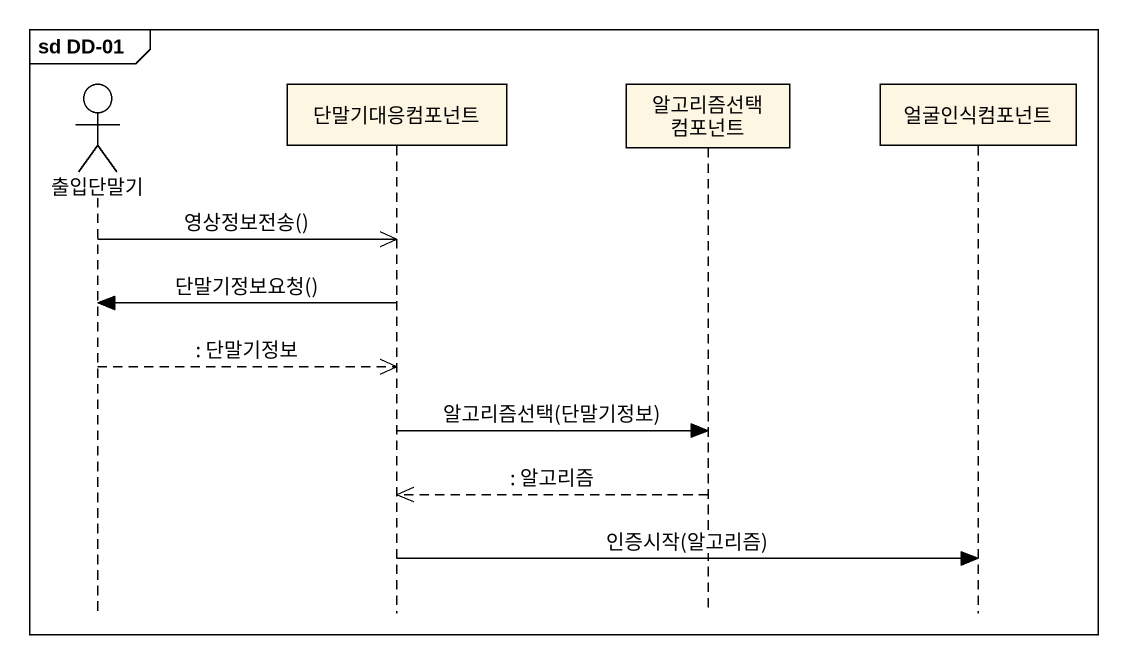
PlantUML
@startuml
mainframe sd DD-01
hide footbox
actor 출입단말기
participant 단말기대응컴포넌트
participant "알고리즘선택 컴포넌트" as 알고리즘선택_컴포넌트
participant 얼굴인식컴포넌트

출입단말기 ->> 단말기대응컴포넌트 : 영상정보전송()
단말기대응컴포넌트 -> 출입단말기 : 단말기정보요청()
출입단말기 -->> 단말기대응컴포넌트 : : 단말기정보
단말기대응컴포넌트 -> 알고리즘선택_컴포넌트 : 알고리즘선택(단말기정보)
알고리즘선택_컴포넌트 -->> 단말기대응컴포넌트 : : 알고리즘
단말기대응컴포넌트 -> 얼굴인식컴포넌트 : 인증시작(알고리즘)
@enduml
